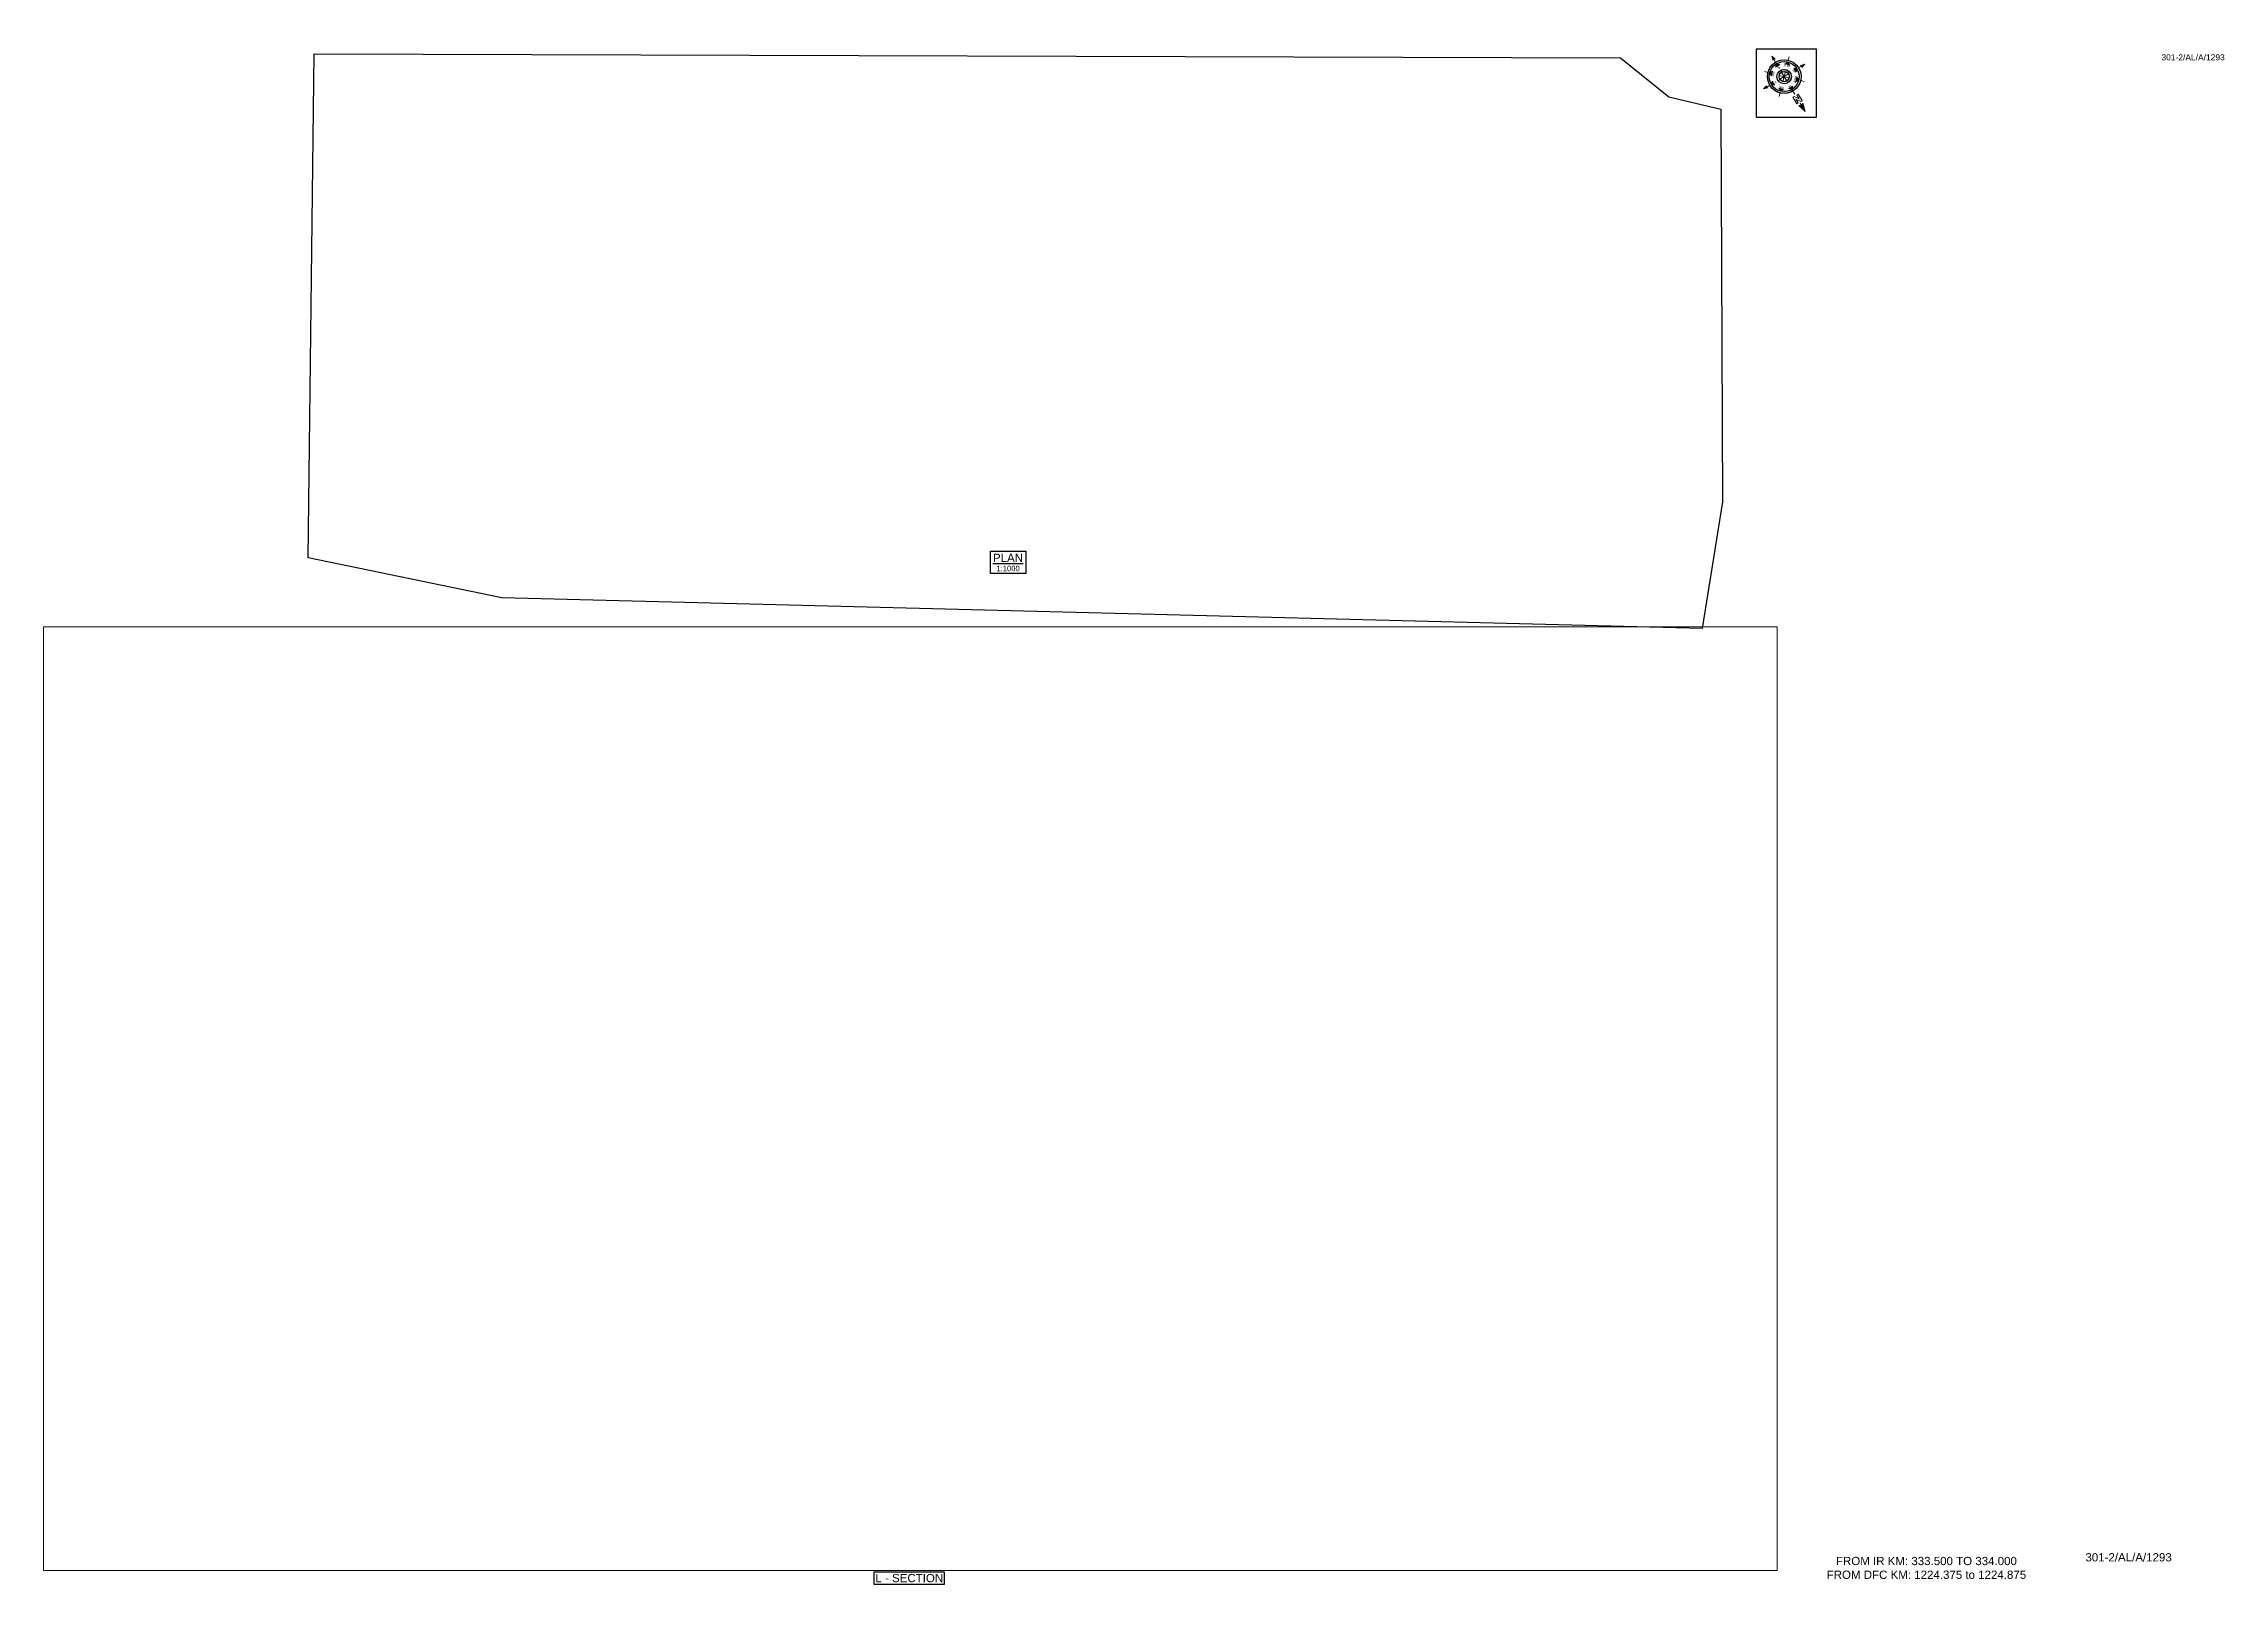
# Paper-space layout '1293' of a CAD drawing. Header units: metres. Extents: x 30 to 825, y 20 to 581.
import ezdxf
from ezdxf.enums import TextEntityAlignment as Align

# ---------------------------------------------------------------- set-up
doc = ezdxf.new("R2010")
doc.units = ezdxf.units.M
doc.header["$MEASUREMENT"] = 0
doc.layers.get('Defpoints').update_dxf_attribs({"color": 5})
doc.layers.add('title', color=7, linetype='Continuous')
doc.styles.get("Standard").update_dxf_attribs({"font": 'arial.ttf'})
doc.styles.add('Style-Arial', font='arial.ttf')

# ---------------------------------------------------------------- blocks, each defined once
blk = doc.blocks.new('N')
for points in [[(0, 8.41), (-0.49, 6.68), (0, 6.93)], [(0.49, 6.68), (0, 6.93), (0, 8.41)], [(-4.93, 0), (-4.07, 0.25), (-4.19, 0)], [(-4.07, -0.25), (-4.19, 0), (-4.93, 0)], [(-3.08, 0), (-2.59, 0.49), (-2.59, -0.49)], [(-2.18, 2.18), (-1.48, 2.18), (-2.18, 1.48)], [(0, 3.08), (0.49, 2.59), (-0.49, 2.59)], [(2.18, 2.18), (2.18, 1.48), (1.48, 2.18)], [(3.08, 0), (2.59, -0.49), (2.59, 0.49)], [(4.07, 0.25), (4.19, 0), (4.93, 0)], [(4.93, 0), (4.07, -0.25), (4.19, 0)], [(-2.18, -2.18), (-2.18, -1.48), (-1.48, -2.18)], [(0, -3.08), (-0.49, -2.59), (0.49, -2.59)], [(0, -4.93), (-0.25, -4.07), (0, -4.19)], [(0.25, -4.07), (0, -4.19), (0, -4.93)], [(2.18, -2.18), (1.48, -2.18), (2.18, -1.48)]]:
    blk.add_hatch(color=7).paths.add_polyline_path(points, flags=0)
h = blk.add_hatch(color=7)
h.paths.add_polyline_path([(0, -3.08), (0, -3.46, 1), (0, 3.46), (0, 3.08, -1)])
h.paths.add_polyline_path([(0, 1.05), (0, 1.48, 1), (0, -1.48), (0, -1.05, -1)])
at = {"color": 7, "linetype": 'ByBlock', "lineweight": 13}
for p, q in [((-0.61, 4.57), (-0.61, 6.12)), ((-0.61, 6.12), (-0.3, 6.12)), ((-0.3, 6.12), (0.32, 5.19)), ((0.32, 4.57), (-0.3, 5.5)), ((-0.3, 5.5), (-0.3, 4.57)), ((0.32, 5.19), (0.32, 6.12)), ((0.32, 6.12), (0.64, 6.12)), ((0.64, 6.12), (0.64, 4.57))]:
    blk.add_line(p, q, dxfattribs=at)
at = {"color": 7, "lineweight": 13}
for p, q in [((0, 6.41), (0, 7.28)), ((-3.46, 0), (-4.19, 0)), ((-2.45, 2.45), (-2.97, 2.97)), ((1.05, 0), (-1.05, 0)), ((-1.05, 0), (1.05, 0)), ((-0.74, 0.74), (0.74, -0.74)), ((0.74, 0.74), (-0.74, -0.74)), ((0.74, -0.74), (-0.74, 0.74)), ((-0.74, -0.74), (0.74, 0.74)), ((0, 3.46), (0, 4.19)), ((0, 3.46), (0, 3.08)), ((0, 1.05), (0, 1.48)), ((0, 1.05), (0, -1.05)), ((0, -1.05), (0, 1.05)), ((2.45, 2.45), (2.97, 2.97)), ((3.46, 0), (4.19, 0)), ((-2.45, -2.45), (-2.97, -2.97)), ((0, -1.05), (0, -1.48)), ((0, -3.46), (0, -3.08)), ((0, -3.46), (0, -4.19)), ((2.45, -2.45), (2.97, -2.97))]:
    blk.add_line(p, q, dxfattribs=at)
at = {"color": 7, "linetype": 'ByBlock', "lineweight": 13}
for points in [[(-0.3, 4.57), (-0.61, 4.57)], [(0.32, 4.57), (0.64, 4.57)]]:
    blk.add_lwpolyline(points, dxfattribs=at)
at = {"color": 7, "lineweight": 13}
for points in [[(0, 8.41), (-0.49, 6.68), (0, 6.93), (0, 6.93)], [(0.49, 6.68), (0, 6.93), (0, 8.41), (0, 8.41)], [(-4.93, 0), (-4.07, 0.25), (-4.19, 0), (-4.19, 0)], [(-4.07, -0.25), (-4.19, 0), (-4.93, 0), (-4.93, 0)], [(-3.08, 0), (-2.59, 0.49), (-2.59, -0.49), (-2.59, -0.49)], [(-2.18, 2.18), (-1.48, 2.18), (-2.18, 1.48), (-2.18, 1.48)], [(0, 3.08), (0.49, 2.59), (-0.49, 2.59), (-0.49, 2.59)], [(2.18, 2.18), (2.18, 1.48), (1.48, 2.18), (1.48, 2.18)], [(3.08, 0), (2.59, -0.49), (2.59, 0.49), (2.59, 0.49)], [(4.07, 0.25), (4.19, 0), (4.93, 0), (4.93, 0)], [(4.93, 0), (4.07, -0.25), (4.19, 0), (4.19, 0)], [(-2.18, -2.18), (-2.18, -1.48), (-1.48, -2.18), (-1.48, -2.18)], [(0, -3.08), (-0.49, -2.59), (0.49, -2.59), (0.49, -2.59)], [(0, -4.93), (-0.25, -4.07), (0, -4.19), (0, -4.19)], [(0.25, -4.07), (0, -4.19), (0, -4.93), (0, -4.93)], [(2.18, -2.18), (1.48, -2.18), (2.18, -1.48), (2.18, -1.48)]]:
    blk.add_lwpolyline(points, close=True, dxfattribs=at)
at = {"color": 7}
for radius in [3.46, 3.08, 1.48, 1.05]:
    blk.add_circle((0, 0), radius, dxfattribs=at)
for s, rotation, p in [('W', 90, (-2.1, 0)), ('NW', 45, (-1.48, 1.48)), ('NE', 315, (1.48, 1.48)), ('E', 270, (1.97, 0)), ('SW', 135, (-1.48, -1.48)), ('SE', 225, (1.48, -1.48))]:
    blk.add_text(s, height=0.6, rotation=rotation, dxfattribs=at).set_placement(p, align=Align.CENTER)
for s, p in [('N', (0, 2.1)), ('S', (0, -2.47))]:
    blk.add_text(s, height=0.6, dxfattribs=at).set_placement(p, align=Align.CENTER)

psp = doc.layouts.new('1293')

# ---------------------------------------------------------------- linework, layer by layer
psp.add_lwpolyline([(332.72, 20), (332.72, 24.6), (358.25, 24.6), (358.25, 20)], close=True)
at = {"layer": 'Defpoints'}
psp.add_lwpolyline([(128.75, 577.24), (604.6, 575.87), (622.14, 561.61), (622.14, 561.61), (641.07, 557.17), (641.78, 414.15), (634.35, 368.1), (197.01, 379.26), (126.49, 393.77)], close=True, dxfattribs=at)
at = {"layer": 'title', "color": 7, "linetype": 'Continuous', "lineweight": -3}
psp.add_lwpolyline([(375.07, 396.22), (387.96, 396.22), (387.96, 388.07), (375.07, 388.07)], close=True, dxfattribs=at)

# ---------------------------------------------------------------- texts
at = {"style": 'Style-Arial'}
for height, p in [(2.2, (801.62, 574.91)), (3, (773.92, 28.36))]:
    psp.add_text('301-2/AL/A/1293', height=height, dxfattribs=at).set_placement(p)
at = {"insert": (663.59, 30.01), "char_height": 3, "attachment_point": 1, "style": 'Style-Arial'}
psp.add_mtext_dynamic_manual_height_columns('\\pxqc;FROM IR KM: 333.500 TO 334.000\\P{\\C1;FROM DFC KM: 1224.375 to 1224.875}', width=104.8357, gutter_width=17.5, heights=[0], dxfattribs=at)
at = {"layer": 'title', "color": 7, "linetype": 'Continuous', "lineweight": -3, "style": 'Style-Arial'}
for s, height, p in [('%%UPLAN', 3, (381.46, 393.78)), ('1:1000', 2, (381.46, 389.91))]:
    psp.add_text(s, height=height, dxfattribs=at).set_placement(p, align=Align.MIDDLE)
at = {"layer": 'title', "style": 'Style-Arial'}
psp.add_text('L - SECTION', height=3, rotation=0.00006, dxfattribs=at).set_placement((345.5, 22.3), align=Align.MIDDLE_CENTER)

# ---------------------------------------------------------------- viewports
at = {"layer": 'Defpoints', "view_twist_angle": 211.03439127}
vp = psp.add_viewport(center=(384.14, 472.67), size=(515.29, 209.1369), view_center_point=(1223647.11, -3229789.42), view_height=209.1369, dxfattribs=at)
vp.dxf.flags = 0x10000  # cut along an outline
vp.dxf.clipping_boundary_handle = psp.add_lwpolyline([(128.75, 577.24), (604.6, 575.87), (622.14, 561.61), (622.14, 561.61), (641.07, 557.17), (641.78, 414.15), (634.35, 368.1), (197.01, 379.26), (126.49, 393.77)], format="xyb", close=True, dxfattribs={"invisible": 1}).dxf.handle
at = {"layer": 'Defpoints'}
psp.add_viewport(center=(345.88, 196.8), size=(631.45, 343.5989), view_center_point=(29029.59, 3536.66), view_height=343.5989, status=3, dxfattribs=at)

# ---------------------------------------------------------------- wipeouts: each hides what was drawn before it
psp.add_wipeout([(653.96, 579), (676, 579), (676, 554.19), (653.96, 554.19)])

# ---------------------------------------------------------------- next in the draw order: linework, layer by layer
psp.add_lwpolyline([(676, 579), (653.96, 579), (653.96, 554.19), (676, 554.19)], close=True)

# ---------------------------------------------------------------- next in the draw order: block references
at = {"xscale": 1.77154152297335, "yscale": 1.77154152297335, "zscale": 1.77154152297335, "rotation": 211.0343912723542}
psp.add_blockref('N', (664.2, 569), dxfattribs=at)

doc.saveas('drawing.dxf')
